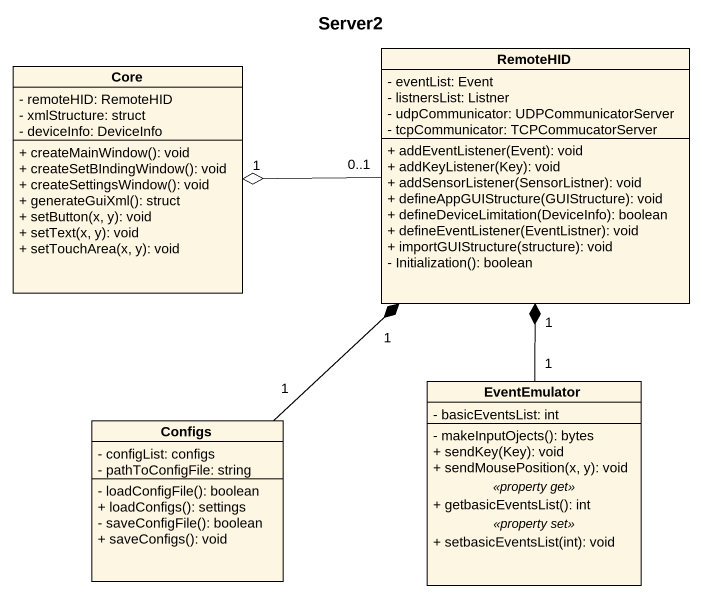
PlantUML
@startuml
title Server2
hide circle
hide empty members
skinparam classAttributeIconSize 0
class Core {
  - remoteHID: RemoteHID
  - xmlStructure: struct
  - deviceInfo: DeviceInfo
  + createMainWindow(): void
  + createSetBIndingWindow(): void
  + createSettingsWindow(): void
  + generateGuiXml(): struct
  + setButton(x, y): void
  + setText(x, y): void
  + setTouchArea(x, y): void
}
class RemoteHID {
  - eventList: Event
  - listnersList: Listner
  - udpCommunicator: UDPCommunicatorServer
  - tcpCommunicator: TCPCommucatorServer
  + addEventListener(Event): void
  + addKeyListener(Key): void
  + addSensorListener(SensorListner): void
  + defineAppGUIStructure(GUIStructure): void
  + defineDeviceLimitation(DeviceInfo): boolean
  + defineEventListener(EventListner): void
  + importGUIStructure(structure): void
  - Initialization(): boolean
}
class EventEmulator {
  - basicEventsList: int
  --
  - makeInputOjects(): bytes
  + sendKey(Key): void
  + sendMousePosition(x, y): void
  .. <<property get>> ..
  + getbasicEventsList(): int
  .. <<property set>> ..
  + setbasicEventsList(int): void
}
class Configs {
  - configList: configs
  - pathToConfigFile: string
  - loadConfigFile(): boolean
  + loadConfigs(): settings
  - saveConfigFile(): boolean
  + saveConfigs(): void
}
RemoteHID "0..1" -left-o "1" Core
EventEmulator "1" -up-* "1" RemoteHID
Configs "1" -up-* "1" RemoteHID
@enduml
